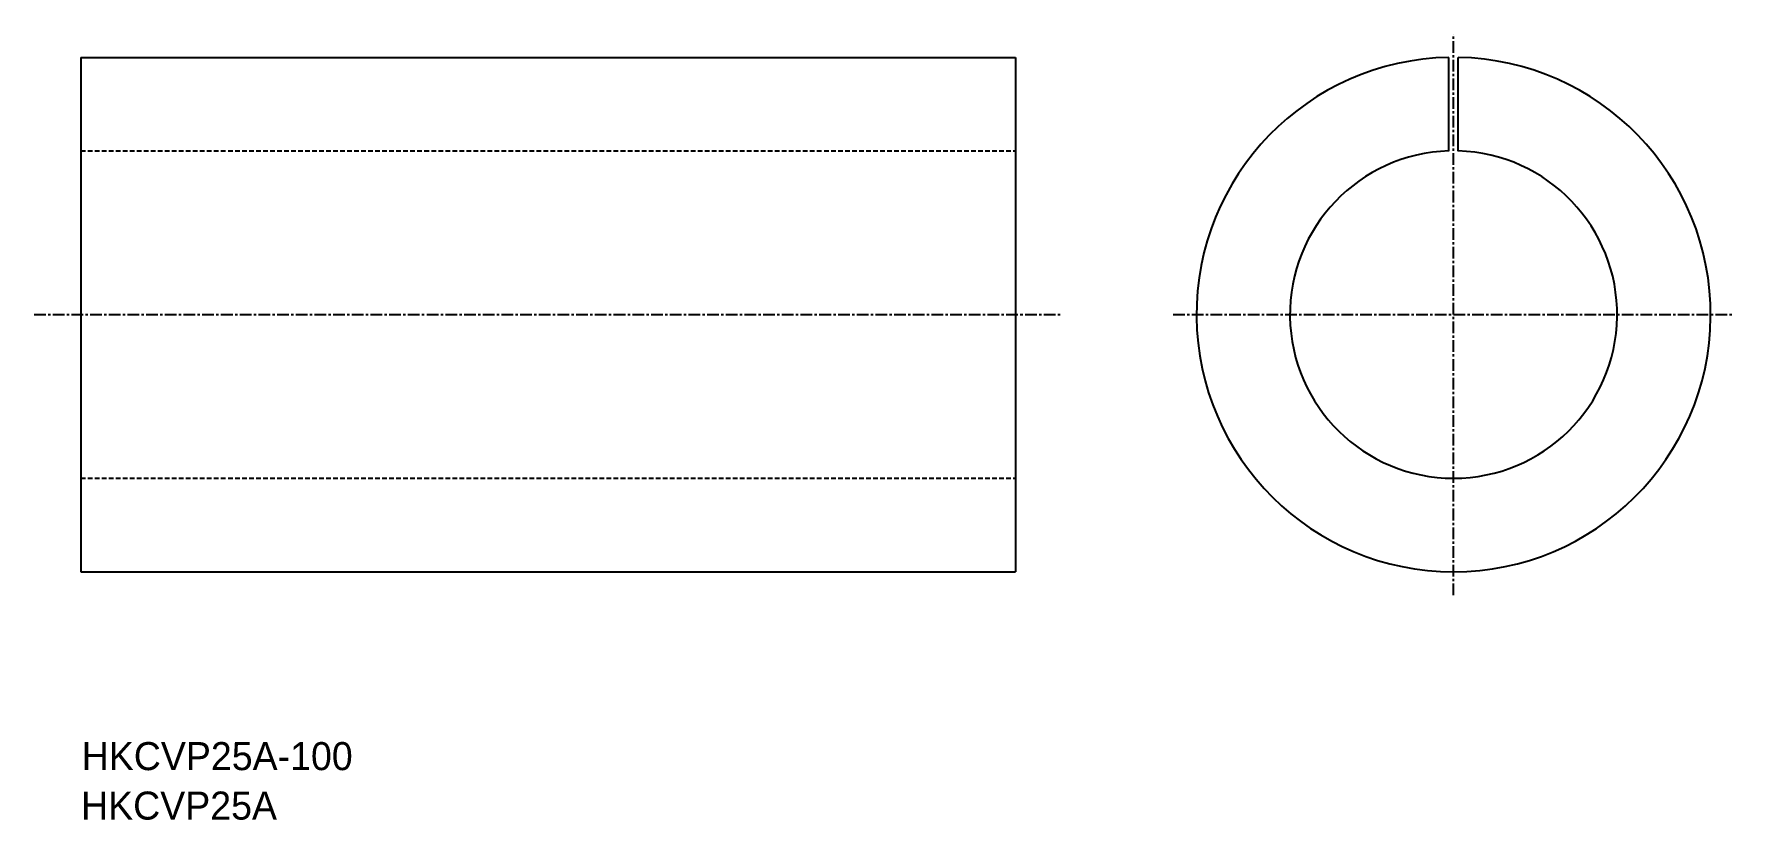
# Model space of a CAD drawing. Extents: x 48 to 229, y 32 to 116.
import ezdxf

# ---------------------------------------------------------------- set-up
doc = ezdxf.new("R2010")
doc.units = 0
doc.linetypes.add('CENTER', pattern=[2, 1.25, -0.25, 0.25, -0.25])
doc.linetypes.add('DASHED', pattern=[0.75, 0.5, -0.25])
doc.layers.get('0').update_dxf_attribs({"linetype": 'CONTINUOUS'})
doc.layers.add('CENTER', color=1, linetype='CENTER')

msp = doc.modelspace()

# ---------------------------------------------------------------- linework, layer by layer
at = {"color": 7, "linetype": 'CONTINUOUS'}
for p, q in [((52.64, 113.48), (152.64, 113.48)), ((52.64, 113.48), (52.64, 58.48)), ((152.64, 113.48), (152.64, 58.48)), ((198.98, 103.47), (198.98, 113.47)), ((199.98, 103.47), (199.98, 113.47)), ((52.64, 58.48), (152.64, 58.48))]:
    msp.add_line(p, q, dxfattribs=at)
at = {"color": 3, "linetype": 'DASHED'}
for p, q in [((52.64, 103.48), (152.64, 103.48)), ((52.64, 68.48), (152.64, 68.48))]:
    msp.add_line(p, q, dxfattribs=at)
at = {"color": 7, "linetype": 'CONTINUOUS'}
for radius, start, end in [(27.5, 91.0418, 88.9582), (17.5, 91.6372, 88.3628)]:
    msp.add_arc((199.48, 85.98), radius, start, end, dxfattribs=at)
at = {"layer": 'CENTER', "color": 1, "linetype": 'CENTER'}
for p, q in [((199.48, 55.98), (199.48, 115.98)), ((47.64, 85.98), (157.64, 85.98)), ((169.48, 85.98), (229.48, 85.98))]:
    msp.add_line(p, q, dxfattribs=at)

# ---------------------------------------------------------------- texts
at = {"color": 7, "linetype": 'CONTINUOUS'}
for s, p in [('HKCVP25A-100', (52.74, 37.27)), ('HKCVP25A', (52.67, 31.98))]:
    msp.add_text(s, height=3, dxfattribs=at).set_placement(p)

doc.saveas('drawing.dxf')
